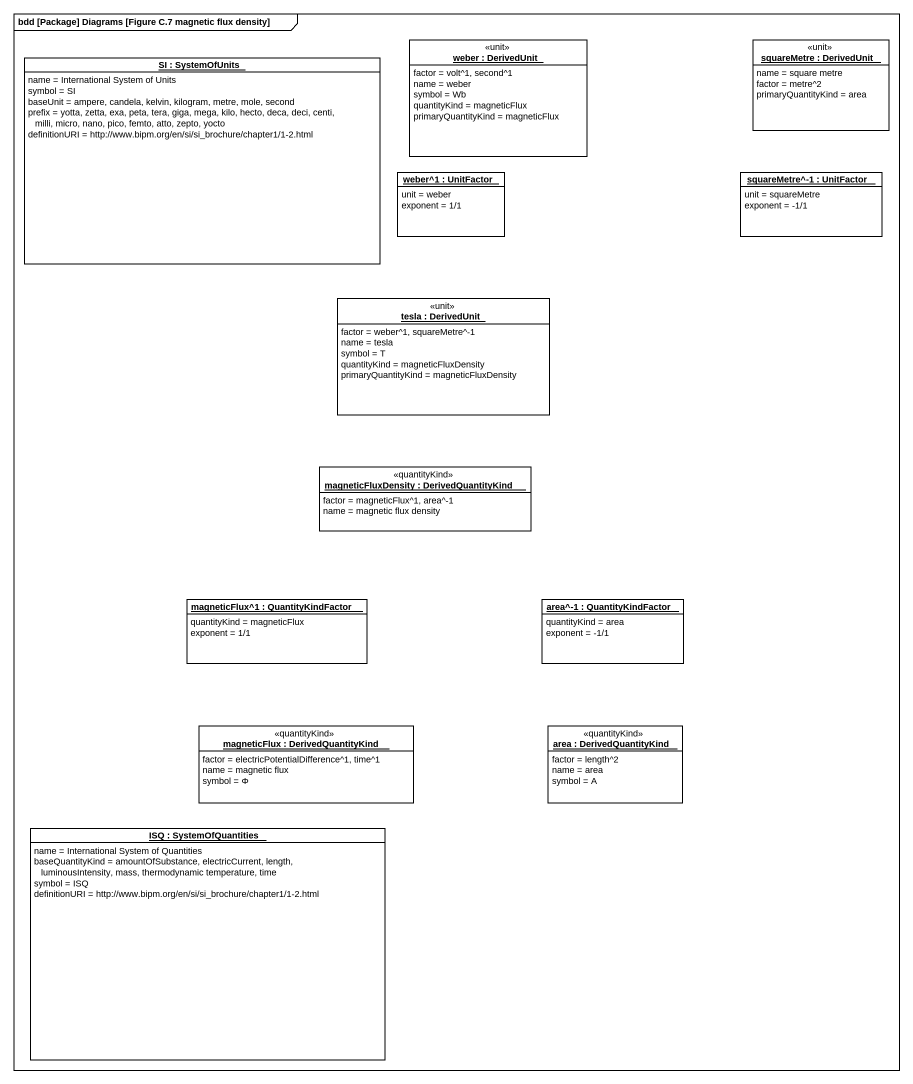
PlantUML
@startuml
mainframe bdd [Package] Diagrams [Figure C.7 magnetic flux density]
hide circle
hide empty members
object "SI : SystemOfUnits" as SI #FFFFFF {
  name = International System of Units
  symbol = SI
  baseUnit = ampere, candela, kelvin, kilogram, metre, mole, second
  prefix = yotta, zetta, exa, peta, tera, giga, mega, kilo, hecto, deca, deci, centi, milli, micro, nano, pico, femto, atto, zepto, yocto
  definitionURI = http://www.bipm.org/en/si/si_brochure/chapter1/1-2.html
}
object "weber : DerivedUnit" as weber <<unit>> #FFFFFF {
  factor = volt^1, second^1
  name = weber
  symbol = Wb
  quantityKind = magneticFlux
  primaryQuantityKind = magneticFlux
}
object "squareMetre : DerivedUnit" as squareMetre <<unit>> #FFFFFF {
  name = square metre
  factor = metre^2
  primaryQuantityKind = area
}
object "weber^1 : UnitFactor" as weber_1 #FFFFFF {
  unit = weber
  exponent = 1/1
}
object "squareMetre^-1 : UnitFactor" as squareMetre_1 #FFFFFF {
  unit = squareMetre
  exponent = -1/1
}
object "tesla : DerivedUnit" as tesla <<unit>> #FFFFFF {
  factor = weber^1, squareMetre^-1
  name = tesla
  symbol = T
  quantityKind = magneticFluxDensity
  primaryQuantityKind = magneticFluxDensity
}
object "magneticFluxDensity : DerivedQuantityKind" as magneticFluxDensity <<quantityKind>> #FFFFFF {
  factor = magneticFlux^1, area^-1
  name = magnetic flux density
}
object "magneticFlux^1 : QuantityKindFactor" as magneticFlux_1 #FFFFFF {
  quantityKind = magneticFlux
  exponent = 1/1
}
object "area^-1 : QuantityKindFactor" as area_1 #FFFFFF {
  quantityKind = area
  exponent = -1/1
}
object "magneticFlux : DerivedQuantityKind" as magneticFlux <<quantityKind>> #FFFFFF {
  factor = electricPotentialDifference^1, time^1
  name = magnetic flux
  symbol = Φ
}
object "area : DerivedQuantityKind" as area <<quantityKind>> #FFFFFF {
  factor = length^2
  name = area
  symbol = A
}
object "ISQ : SystemOfQuantities" as ISQ #FFFFFF {
  name = International System of Quantities
  baseQuantityKind = amountOfSubstance, electricCurrent, length, luminousIntensity, mass, thermodynamic temperature, time
  symbol = ISQ
  definitionURI = http://www.bipm.org/en/si/si_brochure/chapter1/1-2.html
}
@enduml
